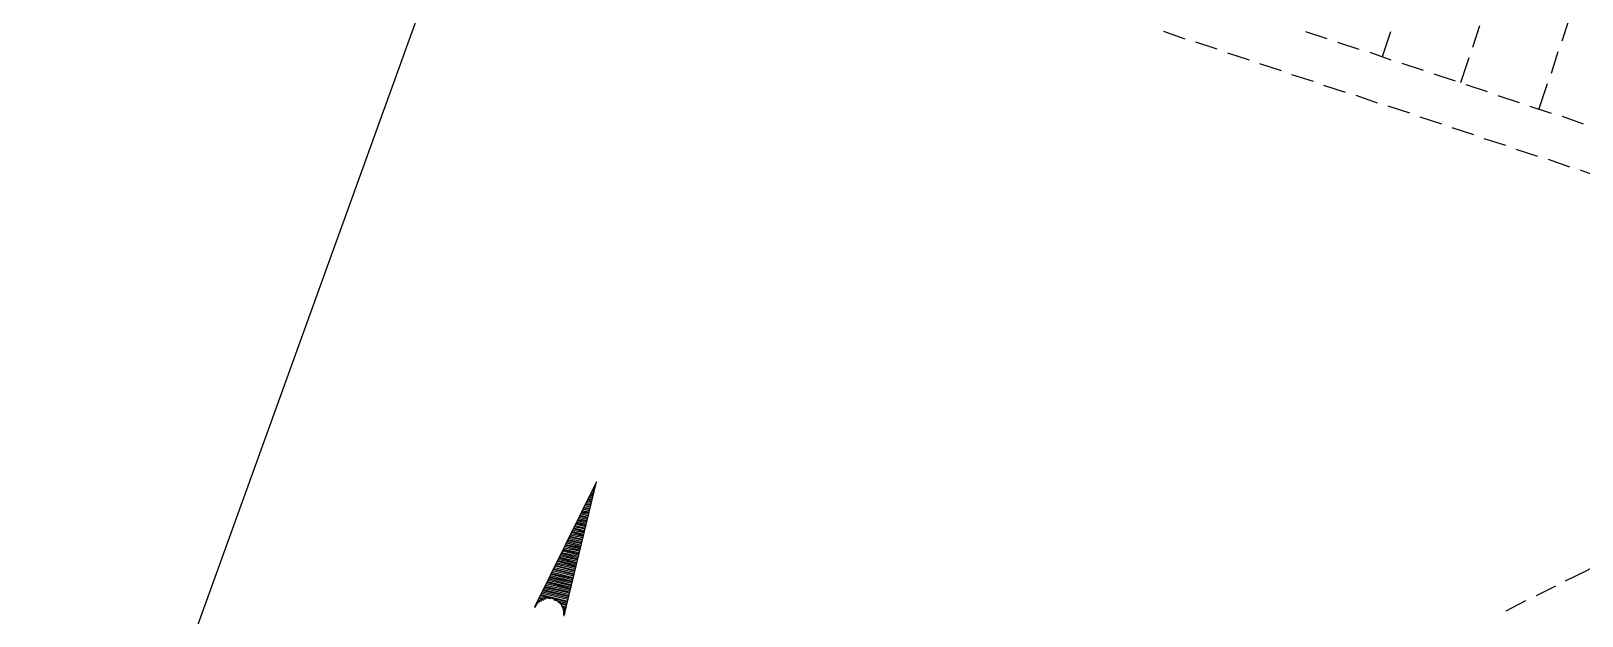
# Model space of a CAD drawing. Header units: feet. Extents: x 2484883 to 2491360, y 414166 to 419420.
# Drawn here: x 2484883 to 2487220, y 416778 to 417659 of the extents above; entities that cross this region are included whole.
import ezdxf

# ---------------------------------------------------------------- set-up
doc = ezdxf.new("R2010")
doc.units = ezdxf.units.FT
doc.layers.add('SITE_BASE', color=8, linetype='Continuous')

msp = doc.modelspace()

# ---------------------------------------------------------------- linework, layer by layer
at = {"layer": 'SITE_BASE'}
for p, q in [((2487066, 417666.5), (2487055.5, 417634.2)), ((2487200.4, 417675.7), (2487189.9, 417643.4)), ((2486622.2, 417646.6), (2486590.3, 417658.1)), ((2486670.8, 417631.4), (2486638.5, 417641.9)), ((2486836.5, 417647.3), (2486804.2, 417657.7)), ((2486884.8, 417631), (2486852.5, 417641.5)), ((2486931.6, 417657.4), (2486919.2, 417619.8)), ((2486719.1, 417615.1), (2486686.8, 417625.6)), ((2486933, 417614.8), (2486901.1, 417626.3)), ((2487049.8, 417618.3), (2487037.4, 417580.6)), ((2487184.2, 417627.4), (2487173.7, 417595.1)), ((2486767.3, 417598.9), (2486735, 417609.4)), ((2486815.6, 417582.7), (2486783.3, 417593.1)), ((2486981.7, 417599.6), (2486949.4, 417610.1)), ((2487029.9, 417583.3), (2486997.6, 417593.8)), ((2486863.8, 417566.4), (2486831.5, 417576.9)), ((2487078.2, 417567.1), (2487045.9, 417577.6)), ((2487167.9, 417579.1), (2487155.5, 417541.5)), ((2486912.1, 417550.2), (2486880.2, 417561.7)), ((2486960.7, 417535), (2486928.4, 417545.5)), ((2487126.4, 417550.9), (2487094.1, 417561.3)), ((2487174.7, 417534.6), (2487142.4, 417545.1)), ((2487009, 417518.7), (2486976.7, 417529.2)), ((2487222.9, 417518.4), (2487191, 417529.9)), ((2487057.2, 417502.5), (2487024.9, 417513)), ((2487105.5, 417486.3), (2487073.2, 417496.7)), ((2487153.7, 417470), (2487121.4, 417480.5)), ((2487202, 417453.8), (2487170.1, 417465.3)), ((2487250.2, 417437.5), (2487218.3, 417449.1)), ((2485724, 416958.6), (2485729.3, 416956.7)), ((2485725.8, 416960.3), (2485730.1, 416958.8)), ((2485726.2, 416961.4), (2485730.8, 416960.9)), ((2485727, 416963.5), (2485730.1, 416962.4)), ((2485727.7, 416965.7), (2485730.9, 416964.5)), ((2485728.1, 416966.7), (2485731.7, 416966.6)), ((2485728.9, 416968.9), (2485732.1, 416967.7)), ((2485730.7, 416970.6), (2485732.8, 416969.8)), ((2485731.5, 416972.7), (2485732.5, 416972.3)), ((2485731.9, 416973.8), (2485732.9, 416973.4)), ((2485732.6, 416975.9), (2485733.7, 416975.5)), ((2485733.4, 416978), (2485734.5, 416977.7)), ((2485713, 416934.9), (2485723.3, 416933.6)), ((2485713.8, 416937), (2485723.7, 416934.6)), ((2485714.5, 416939.2), (2485724.5, 416936.8)), ((2485715.3, 416941.3), (2485725.3, 416938.9)), ((2485716.7, 416942), (2485725.6, 416940)), ((2485717.5, 416944.1), (2485725.3, 416942.5)), ((2485718.3, 416946.2), (2485726.1, 416944.6)), ((2485718.7, 416947.3), (2485726.5, 416945.7)), ((2485719.4, 416949.4), (2485727.3, 416947.8)), ((2485721.3, 416951.2), (2485728, 416949.9)), ((2485722, 416953.3), (2485727.4, 416951.4)), ((2485722.4, 416954.3), (2485728.1, 416953.5)), ((2485723.2, 416956.5), (2485728.9, 416955.6)), ((2485701.3, 416912.7), (2485718.1, 416909)), ((2485703.2, 416914.4), (2485718.4, 416910.1)), ((2485703.9, 416916.5), (2485718.2, 416912.6)), ((2485704.3, 416917.6), (2485718.9, 416914.7)), ((2485705.1, 416919.7), (2485719.3, 416915.8)), ((2485705.9, 416921.8), (2485720.1, 416917.9)), ((2485707.3, 416922.5), (2485720.8, 416920)), ((2485708.1, 416924.7), (2485720.2, 416921.5)), ((2485708.9, 416926.8), (2485720.9, 416923.6)), ((2485709.6, 416928.9), (2485721.7, 416925.7)), ((2485710, 416930), (2485722.1, 416926.8)), ((2485710.8, 416932.1), (2485722.9, 416928.9)), ((2485712.6, 416933.8), (2485723.6, 416931.1)), ((2485690, 416887.9), (2485711, 416882.7)), ((2485690.8, 416890), (2485711.7, 416884.8)), ((2485691.5, 416892.2), (2485712.5, 416887)), ((2485691.9, 416893.2), (2485712.9, 416888)), ((2485693.7, 416895), (2485713.7, 416890.2)), ((2485694.5, 416897.1), (2485713.4, 416892.7)), ((2485694.9, 416898.2), (2485713.7, 416893.7)), ((2485695.7, 416900.3), (2485714.5, 416895.9)), ((2485696.4, 416902.4), (2485715.3, 416898)), ((2485697.2, 416904.5), (2485715.7, 416899.1)), ((2485698.6, 416905.2), (2485716.4, 416901.2)), ((2485699.4, 416907.3), (2485716.1, 416903.7)), ((2485700.2, 416909.5), (2485716.5, 416904.8)), ((2485700.6, 416910.5), (2485717.3, 416906.9)), ((2485678.3, 416865.7), (2485705.7, 416858.2)), ((2485678.7, 416866.7), (2485706.5, 416860.3)), ((2485680.5, 416868.5), (2485706.2, 416862.8)), ((2485681.3, 416870.6), (2485706.6, 416863.9)), ((2485682.1, 416872.7), (2485707.3, 416866)), ((2485682.5, 416873.8), (2485708.1, 416868.1)), ((2485683.2, 416875.9), (2485708.9, 416870.2)), ((2485685.1, 416877.6), (2485709.2, 416871.3)), ((2485685.5, 416878.7), (2485708.9, 416873.8)), ((2485686.2, 416880.8), (2485709.7, 416876)), ((2485687, 416883), (2485710.1, 416877)), ((2485687.8, 416885.1), (2485710.9, 416879.1)), ((2485689.2, 416885.8), (2485711.6, 416881.3)), ((2485667, 416840.9), (2485699, 416832.9)), ((2485667.4, 416842), (2485699.7, 416835.1)), ((2485668.1, 416844.1), (2485700.1, 416836.1)), ((2485668.9, 416846.2), (2485700.9, 416838.2)), ((2485669.7, 416848.3), (2485701.7, 416840.4)), ((2485671.1, 416849), (2485702, 416841.4)), ((2485671.9, 416851.1), (2485701.8, 416844)), ((2485672.7, 416853.3), (2485702.5, 416846.1)), ((2485673, 416854.3), (2485702.9, 416847.1)), ((2485673.8, 416856.5), (2485703.7, 416849.3)), ((2485675.6, 416858.2), (2485704.4, 416851.4)), ((2485676.4, 416860.3), (2485703.8, 416852.8)), ((2485676.8, 416861.4), (2485704.5, 416855)), ((2485677.6, 416863.5), (2485705.3, 416857.1)), ((2485654.9, 416817.6), (2485693.7, 416808.4)), ((2485655.7, 416819.7), (2485694.5, 416810.5)), ((2485657.5, 416821.5), (2485695.2, 416812.6)), ((2485657.9, 416822.5), (2485694.6, 416814.1)), ((2485658.7, 416824.6), (2485695.3, 416816.2)), ((2485659.5, 416826.8), (2485696.1, 416818.3)), ((2485660.2, 416828.9), (2485696.5, 416819.4)), ((2485660.6, 416830), (2485697.3, 416821.5)), ((2485662.4, 416831.7), (2485697, 416824)), ((2485663.2, 416833.8), (2485697.3, 416825.1)), ((2485664, 416836), (2485698.1, 416827.2)), ((2485664.4, 416837), (2485698.9, 416829.4)), ((2485665.1, 416839.1), (2485699.3, 416830.4)), ((2487180.7, 416822.8), (2487151.4, 416808.1)), ((2485644.3, 416794.9), (2485645.4, 416794.6)), ((2485645.1, 416797.1), (2485646.2, 416796.7)), ((2485645.5, 416798.1), (2485648, 416798.4)), ((2485646.3, 416800.3), (2485649.5, 416799.1)), ((2485647, 416802.4), (2485652.4, 416800.5)), ((2485648.9, 416804.1), (2485655.3, 416801.8)), ((2485649.3, 416805.2), (2485658.1, 416803.2)), ((2485650, 416807.3), (2485665.7, 416804.1)), ((2485650.8, 416809.5), (2485691.7, 416799.5)), ((2485651.2, 416810.5), (2485692.1, 416800.5)), ((2485653, 416812.3), (2485691.8, 416803.1)), ((2485653.8, 416814.4), (2485692.5, 416805.2)), ((2485654.5, 416816.5), (2485693.3, 416807.3)), ((2485671, 416802.1), (2485690.9, 416797.4)), ((2485677, 416798.8), (2485690.2, 416795.2)), ((2485679.8, 416796.6), (2485689.8, 416794.2)), ((2487135.4, 416800.7), (2487105.7, 416785)), ((2485642.1, 416792.1), (2485643.2, 416791.8)), ((2485642.5, 416793.2), (2485643.6, 416792.8)), ((2485682.2, 416793.3), (2485690.1, 416791.6)), ((2485682.9, 416791.8), (2485689.3, 416789.5)), ((2485684.3, 416788.9), (2485688.9, 416788.5)), ((2485684.9, 416787.5), (2485688.1, 416786.3)), ((2485685.2, 416785), (2485687.4, 416784.2)), ((2485685.9, 416783.5), (2485688, 416782.8)), ((2485686.2, 416781), (2485687.3, 416780.6))]:
    msp.add_line(p, q, dxfattribs=at)
for points in [[(2486094.4, 419420.2), (2491359.8, 417516.5), (2490148.3, 414165.8), (2484882.9, 416069.5), (2486094.4, 419420.2)], [(2485685.4, 416778.9), (2485686.5, 416778.5), (2485735.2, 416979.8), (2485641.7, 416791.1), (2485642.8, 416790.7)], [(2487195.6, 416830.7), (2487227.8, 416846.7), (2487254.7, 416861), (2487269.9, 416869.9)], [(2485686.1, 416779.8), (2485686, 416784), (2485685.3, 416787.9), (2485683.9, 416791.6), (2485681.9, 416795), (2485679.4, 416798), (2485676.3, 416800.6), (2485672.8, 416802.6), (2485669, 416804), (2485664.9, 416804.7), (2485660.9, 416804.7), (2485657, 416804), (2485653.3, 416802.7), (2485649.9, 416800.7), (2485646.8, 416798.2), (2485644.2, 416795.2), (2485642.1, 416791.7)]]:
    msp.add_lwpolyline(points, dxfattribs=at)

doc.saveas('drawing.dxf')
